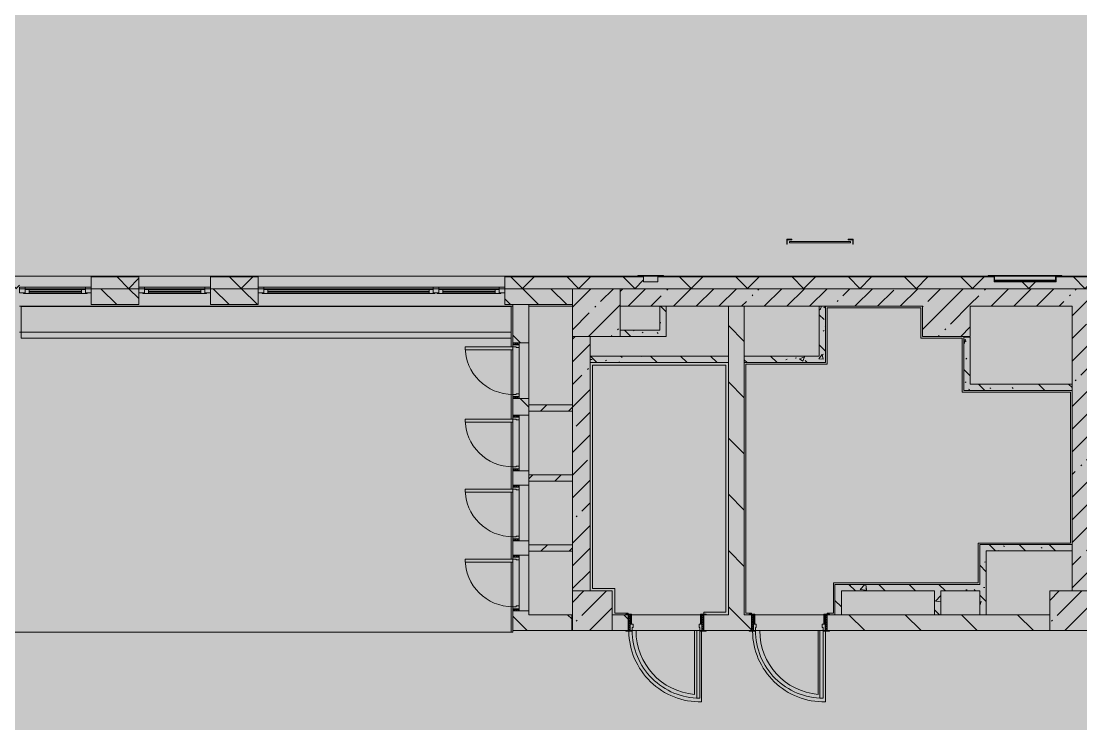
# Model space of a CAD drawing. Header units: millimetres. Extents: x -5368 to 196898, y -8553 to 29000.
# Drawn here: x 68806 to 82125, y 9728 to 18564 of the extents above; entities that cross this region are included whole.
import ezdxf

# ---------------------------------------------------------------- set-up
doc = ezdxf.new("R2010")
doc.units = ezdxf.units.MM
for name, color, linetype, lineweight in [('A-DETL-2', 7, 'Continuous', 5), ('A-WALL-2', 7, 'Continuous', 5), ('I-WALL-4', 7, 'Continuous', 5), ('S-COLS-3', 7, 'Continuous', 5)]:
    doc.layers.add(name, color=color, linetype=linetype, lineweight=lineweight)
doc.layers.add('A-DETL-GENF-5', color=7, linetype='Continuous', lineweight=9, true_color=0xc0c0c0, transparency=0.4)
for name, color, linetype, lineweight, true_color in [('A-DOOR-2', 7, 'Continuous', 5, 0xaaaaaa), ('A-DOOR-3', 7, 'Continuous', 5, 0xe2e2e2), ('A-DOOR-4', 7, 'Continuous', 5, 0xb7b7b7), ('A-DOOR-FRAM-2', 7, 'Continuous', 5, 0xe2e2e2), ('A-DOOR-FRAM-3', 7, 'Continuous', 5, 0xaaaaaa), ('A-DOOR-FRAM-4', 7, 'Continuous', 5, 0xb7b7b7), ('A-FLOR-2', 7, 'Continuous', 5, 0xb7b7b7), ('A-GENM-5', 7, 'Continuous', 5, 0x737373), ('A-GENM-6', 7, 'Continuous', 5, 0xa1a1a1), ('A-GLAZ-3', 7, 'Continuous', 5, 0x737373), ('A-WALL-3', 7, 'Continuous', 5, 0x737373), ('A-WALL-4', 7, 'Continuous', 9, 0x737373), ('A-WALL-5', 7, 'Continuous', 5, 0xa1a1a1), ('I-WALL-5', 7, 'Continuous', 5, 0x737373), ('I-WALL-6', 7, 'Continuous', 5, 0x787878), ('S-COLS-2', 7, 'Continuous', 5, 0x737373)]:
    doc.layers.add(name, color=color, linetype=linetype, lineweight=lineweight, true_color=true_color)
pattern_1 = [(135, (62025.03, 0), (-353.553, -353.553), [])]
pattern_2 = [(135, (1826.41, 164.685), (-14.14214, -14.14214), []), (225, (1826.41, 164.685), (14.14214, -14.14214), [])]
pattern_3 = [(45, (-296.384, 164.685), (-14.1421, 14.1421), []), (135, (-296.384, 164.685), (-14.1421, -14.1421), [])]
pattern_4 = [(45, (62025.03, 0), (-285.123, 285.123), []), (45, (62310.15, 0), (-285.123, 285.123), [504.031, -100.806, 16.764, -84.042])]
pattern_5 = [(135, (62025.03, 0), (-377.171, -377.171), [533.4, -88.9, 17.78, -88.9]), (135, (62025.03, 376.94), (-377.171, -377.171), []), (50, (62025.03, 0), (637.645, -55.787), [66.675, -733.425]), (355, (62025, 0), (-123.35, 668.7), [53.34, -586.74]), (100.451, (62078.17, -4.65), (514.299, 612.908), [56.665, -623.315]), (46.184, (62025, 177.8), (948.776, -147.15), [100.012, -1100.137]), (96.636, (62104.1, 165.5), (830.91, 865.997), [84.998, -934.973]), (351.184, (62025, 177.8), (830.918, 865.99), [80.01, -880.11]), (21, (62113.93, 133.35), (530.651, -357.928), [66.675, -733.425]), (326, (62113.9, 133.35), (216.308, 644.658), [53.34, -586.74]), (71.451, (62158.15, 103.5), (746.96, 286.724), [56.665, -623.315]), (37.5, (62025.03, 0), (10.8105, 295.9426), [16.764, -562.864, 16.764, -578.866, -588.962]), (37.5, (62025.03, 0), (10.8105, 295.9426), [-1175.258, 16.764, -572.198]), (7.5, (62025.03, 0), (233.869, 350.6318), [16.764, -322.834, 16.764, -549.529, -224.472]), (7.5, (62025.03, 0), (233.869, 350.6318), [-905.891, 16.764, -207.708]), (327.5, (61826.78, 0), (474.5678, -20.0513), [16.764, -205.486, 16.764, -676.656, -920.115]), (327.5, (61826.78, 0), (474.5678, -20.0513), [-915.67, 16.764, -903.351]), (317.5, (61737.9, 0), (518.452, 88.9934), [16.764, -272.161, 16.764, -443.738, -653.415]), (317.5, (61737.9, 0), (518.452, 88.9934), [-749.427, 16.764, -636.651])]
pattern_6 = [(45, (62025.03, 0), (-176.7767, 176.7767), [])]

# ---------------------------------------------------------------- blocks, each defined once
blk = doc.blocks.new('BSC_Колонна _Прямоугольная - 600х600-V84-3_3_1_птичка')
at = {"layer": 'S-COLS-3'}
h = blk.add_hatch(dxfattribs=at)
h.set_pattern_fill('FP_67', color=256, style=0, pattern_type=2)
h.set_pattern_definition([(45, (-14010, -14900), (-285.123, 285.123), []), (45, (-13724.88, -14900), (-285.123, 285.123), [504.031, -100.806, 16.764, -84.042])])
h.paths.add_polyline_path([(-300, -300), (300, -300), (300, 300), (-300, 300), (-300, 216)])
at = {"layer": 'S-COLS-2'}
for p, q in [((300, 300), (-300, 300)), ((-300, 300), (-300, -300)), ((300, -300), (300, 300)), ((-300, -300), (300, -300))]:
    blk.add_line(p, q, dxfattribs=at)
blk = doc.blocks.new('110_Дверь_СКБ_1Ст_Внутренняя1 - Д-7_п__950x2100h_Туалет EW30-32897972-3_3_1_птичка')
at = {"layer": 'A-DOOR-2'}
h = blk.add_hatch(dxfattribs=at)
h.set_pattern_fill('FP_17', color=256, style=0, pattern_type=2)
h.set_pattern_definition(pattern_2)
h.paths.add_polyline_path([(487, 100), (462, 100), (462, -100), (487, -100), (487, 26)])
at = {"layer": 'A-DOOR-3'}
h = blk.add_hatch(color=256, dxfattribs=at)
h.paths.add_polyline_path([(462, 100), (437, 100), (437, 60), (427, 60), (427, 20), (462, 20), (462, 26)])
h.paths.add_polyline_path([(-438, 100), (-438, 20), (-403, 20), (-403, 60), (-413, 60), (-413, 100)])
at = {"layer": 'A-DOOR-FRAM-2'}
for points in [[(-413, 950), (-413, 100), (-373, 100), (-373, 950)], [(-493, 108), (-493, 100), (-423, 100), (-423, 108)], [(-423, 20), (-438, 20), (-438, -100), (-423, -100)], [(517, 108), (447, 108), (447, 100), (517, 100)], [(462, 20), (447, 20), (447, -100), (462, -100)], [(-493, -100), (-493, -108), (-423, -108), (-423, -100)], [(447, -100), (447, -108), (517, -108), (517, -100)]]:
    blk.add_hatch(color=256, dxfattribs=at).paths.add_polyline_path(points)
at = {"layer": 'A-DOOR-FRAM-3'}
h = blk.add_hatch(dxfattribs=at)
h.set_pattern_fill('FP_18', color=256, style=0, pattern_type=2)
h.set_pattern_definition(pattern_3)
h.paths.add_polyline_path([(-438, 100), (-463, 100), (-463, -100), (-438, -100), (-438, 26)])
at = {"layer": 'A-DOOR-4'}
for p, q in [((-413, 950), (-413, 100)), ((-373, 950), (-413, 950)), ((-373, 100), (-373, 950)), ((-413, 100), (-373, 100))]:
    blk.add_line(p, q, dxfattribs=at)
blk.add_arc((-413, 100), 850, 360, 90, dxfattribs=at)
at = {"layer": 'A-DOOR-FRAM-4'}
for p, q in [((-423, 108), (-493, 108)), ((-493, 108), (-493, 100)), ((-493, 100), (-423, 100)), ((-438, 100), (-463, 100)), ((-463, 100), (-463, -100)), ((-413, 100), (-438, 100)), ((-438, 100), (-438, 20)), ((-438, -100), (-438, 100)), ((-423, 100), (-438, 100)), ((-438, 100), (-438, 99)), ((-438, 99), (-423, 99)), ((-438, 20), (-403, 20)), ((-423, 20), (-438, 20)), ((-438, 20), (-438, -100)), ((-423, 100), (-423, 108)), ((-423, 99), (-423, 100)), ((-423, -100), (-423, 20)), ((-413, 60), (-413, 100)), ((-403, 60), (-413, 60)), ((-403, 20), (-403, 60)), ((437, 60), (427, 60)), ((427, 60), (427, 20)), ((427, 20), (462, 20)), ((437, 100), (437, 60)), ((462, 100), (437, 100)), ((517, 108), (447, 108)), ((447, 108), (447, 100)), ((462, 100), (447, 100)), ((447, 100), (447, 99)), ((447, 100), (517, 100)), ((447, 99), (462, 99)), ((462, 20), (447, 20)), ((447, 20), (447, -100)), ((462, 20), (462, 100)), ((487, 100), (462, 100)), ((462, 100), (462, -100)), ((462, 99), (462, 100)), ((462, -100), (462, 20)), ((487, -100), (487, 100)), ((517, 100), (517, 108)), ((-423, -100), (-493, -100)), ((-493, -100), (-493, -108)), ((-493, -108), (-423, -108)), ((-463, -100), (-438, -100)), ((-438, -100), (-423, -100)), ((-423, -108), (-423, -100)), ((447, -100), (462, -100)), ((517, -100), (447, -100)), ((447, -100), (447, -108)), ((447, -108), (517, -108)), ((462, -100), (487, -100)), ((517, -108), (517, -100))]:
    blk.add_line(p, q, dxfattribs=at)
blk = doc.blocks.new('110_Дверь_СКБ_1Ст_Внутренняя1 - Д-7_п__950x2100h_Туалет-32491181-3_3_1_птичка')
at = {"layer": 'A-DOOR-2'}
h = blk.add_hatch(dxfattribs=at)
h.set_pattern_fill('FP_17', color=256, style=0, pattern_type=2)
h.set_pattern_definition(pattern_2)
h.paths.add_polyline_path([(487, 100), (462, 100), (462, -100), (487, -100), (487, 26)])
at = {"layer": 'A-DOOR-3'}
h = blk.add_hatch(color=256, dxfattribs=at)
h.paths.add_polyline_path([(437, 100), (437, 60), (427, 60), (427, 20), (462, 20), (462, 100)])
h.paths.add_polyline_path([(-413, 100), (-438, 100), (-438, 20), (-403, 20), (-403, 60), (-413, 60)])
at = {"layer": 'A-DOOR-FRAM-2'}
for points in [[(-413, 950), (-413, 100), (-373, 100), (-373, 950)], [(-493, 108), (-493, 100), (-423, 100), (-423, 108)], [(-423, 20), (-438, 20), (-438, -100), (-423, -100)], [(517, 108), (447, 108), (447, 100), (517, 100)], [(462, 20), (447, 20), (447, -100), (462, -100)], [(-493, -100), (-493, -108), (-423, -108), (-423, -100)], [(447, -100), (447, -108), (517, -108), (517, -100)]]:
    blk.add_hatch(color=256, dxfattribs=at).paths.add_polyline_path(points)
at = {"layer": 'A-DOOR-FRAM-3'}
h = blk.add_hatch(dxfattribs=at)
h.set_pattern_fill('FP_18', color=256, style=0, pattern_type=2)
h.set_pattern_definition(pattern_3)
h.paths.add_polyline_path([(-438, 100), (-463, 100), (-463, -100), (-438, -100)])
at = {"layer": 'A-DOOR-4'}
for p, q in [((-413, 950), (-413, 100)), ((-373, 950), (-413, 950)), ((-373, 100), (-373, 950)), ((-413, 100), (-373, 100))]:
    blk.add_line(p, q, dxfattribs=at)
blk.add_arc((-413, 100), 850, 360, 90, dxfattribs=at)
at = {"layer": 'A-DOOR-FRAM-4'}
for p, q in [((-423, 108), (-493, 108)), ((-493, 108), (-493, 100)), ((-493, 100), (-423, 100)), ((-438, 100), (-463, 100)), ((-463, 100), (-463, -100)), ((-413, 100), (-438, 100)), ((-438, 100), (-438, 20)), ((-438, -100), (-438, 100)), ((-423, 100), (-438, 100)), ((-438, 100), (-438, 99)), ((-438, 99), (-423, 99)), ((-438, 20), (-403, 20)), ((-423, 20), (-438, 20)), ((-438, 20), (-438, -100)), ((-423, 100), (-423, 108)), ((-423, 99), (-423, 100)), ((-423, -100), (-423, 20)), ((-413, 60), (-413, 100)), ((-403, 60), (-413, 60)), ((-403, 20), (-403, 60)), ((437, 60), (427, 60)), ((427, 60), (427, 20)), ((427, 20), (462, 20)), ((437, 100), (437, 60)), ((462, 100), (437, 100)), ((517, 108), (447, 108)), ((447, 108), (447, 100)), ((462, 100), (447, 100)), ((447, 100), (447, 99)), ((447, 100), (517, 100)), ((447, 99), (462, 99)), ((462, 20), (447, 20)), ((447, 20), (447, -100)), ((462, 20), (462, 100)), ((487, 100), (462, 100)), ((462, 100), (462, -100)), ((462, 99), (462, 100)), ((462, -100), (462, 20)), ((487, -100), (487, 100)), ((517, 100), (517, 108)), ((-423, -100), (-493, -100)), ((-493, -100), (-493, -108)), ((-493, -108), (-423, -108)), ((-463, -100), (-438, -100)), ((-438, -100), (-423, -100)), ((-423, -108), (-423, -100)), ((447, -100), (462, -100)), ((517, -100), (447, -100)), ((447, -100), (447, -108)), ((447, -108), (517, -108)), ((462, -100), (487, -100)), ((517, -108), (517, -100))]:
    blk.add_line(p, q, dxfattribs=at)
blk = doc.blocks.new('BSC_Колонна _Прямоугольная - 500х500-V121-3_3_1_птичка')
at = {"layer": 'S-COLS-3'}
h = blk.add_hatch(dxfattribs=at)
h.set_pattern_fill('FP_106', color=256, style=0, pattern_type=2)
h.set_pattern_definition([(45, (-19960, -11150), (-285.123, 285.123), []), (45, (-19674.88, -11150), (-285.123, 285.123), [504.031, -100.806, 16.764, -84.042])])
h.paths.add_polyline_path([(-250, -250), (250, -250), (250, 250), (-250, 250)])
at = {"layer": 'S-COLS-2'}
for p, q in [((250, 250), (-250, 250)), ((-250, 250), (-250, -250)), ((250, -250), (250, 250)), ((-250, -250), (250, -250))]:
    blk.add_line(p, q, dxfattribs=at)
blk = doc.blocks.new('120_Окно_СКБ_2Ст - 120_Окно_СКБ_2Ст 3100х2500 _мал_створка слева_ 2-V132-3_3_1_птичка')
at = {"layer": 'A-GLAZ-3'}
for p, q in [((-1550, -127), (-1550, -57)), ((-1550, -57), (-1480, -57)), ((1550, -57), (-1550, -57)), ((-1480, -127), (-1550, -127)), ((-1550, -127), (-1500, -127)), ((-1480, -127), (-1500, -127)), ((-1500, -127), (-1500, -137)), ((-1480, -57), (-1480, -127)), ((650, -87), (-1480, -87)), ((-1480, -87), (-1480, -127)), ((-1430, -137), (-1430, -87)), ((-1430, -107), (600, -107)), ((600, -117), (-1430, -117)), ((600, -137), (600, -87)), ((650, -127), (650, -57)), ((650, -57), (720, -57)), ((650, -127), (650, -87)), ((720, -127), (650, -127)), ((670, -127), (650, -127)), ((670, -127), (700, -127)), ((670, -137), (670, -127)), ((720, -127), (700, -127)), ((700, -127), (700, -137)), ((720, -57), (720, -127)), ((1480, -87), (720, -87)), ((720, -87), (720, -127)), ((770, -137), (770, -87)), ((770, -107), (1430, -107)), ((1430, -117), (770, -117)), ((1430, -137), (1430, -87)), ((1480, -127), (1480, -57)), ((1480, -57), (1550, -57)), ((1480, -127), (1480, -87)), ((1550, -127), (1480, -127)), ((1500, -127), (1480, -127)), ((1500, -127), (1550, -127)), ((1500, -137), (1500, -127)), ((1550, -57), (1550, -127)), ((-1500, -137), (670, -137)), ((670, -137), (-1500, -137)), ((700, -137), (1500, -137)), ((1500, -137), (700, -137))]:
    blk.add_line(p, q, dxfattribs=at)
blk = doc.blocks.new('BSC_Колонна _Прямоугольная - 500х500-V163-3_3_1_птичка')
at = {"layer": 'S-COLS-3'}
h = blk.add_hatch(dxfattribs=at)
h.set_pattern_fill('FP_127', color=256, style=0, pattern_type=2)
h.set_pattern_definition([(45, (-13960, -11150), (-285.123, 285.123), []), (45, (-13674.88, -11150), (-285.123, 285.123), [504.031, -100.806, 16.764, -84.042])])
h.paths.add_polyline_path([(-250, -250), (250, -250), (250, 250), (-250, 250), (-250, -176)])
at = {"layer": 'S-COLS-2'}
for p, q in [((250, 250), (-250, 250)), ((-250, 250), (-250, -250)), ((250, -250), (250, 250)), ((-250, -250), (250, -250))]:
    blk.add_line(p, q, dxfattribs=at)
blk = doc.blocks.new('ОМ_Арматурный стержень_Форма 1 - ОМ_Арматурный стержень_Форма 1-22194821-3_3_1_птичка')
at = {"layer": 'A-GENM-5'}
for p, q in [((17206, 15793), (16438, 15793)), ((16438, 15784), (16438, 15793)), ((16438, 15775), (16438, 15784)), ((16438, 15775), (17206, 15775)), ((17206, 15793), (17206, 15784)), ((17206, 15784), (17206, 15775))]:
    blk.add_line(p, q, dxfattribs=at)
blk = doc.blocks.new('ОМ_Уголок_ГОСТ 8509-93 - ОМ_Уголок_ГОСТ 8509-93-22194824-3_3_1_птичка')
at = {"layer": 'A-GENM-5'}
for p, q in [((16404, 15821), (16404, 15758)), ((16467, 15821), (16404, 15821)), ((16404, 15758), (16410, 15758)), ((16410, 15758), (16410, 15815)), ((16410, 15815), (16467, 15815)), ((16467, 15815), (16467, 15821))]:
    blk.add_line(p, q, dxfattribs=at)
blk = doc.blocks.new('ОМ_Уголок_ГОСТ 8509-93 - ОМ_Уголок_ГОСТ 8509-93-V167-3_3_1_птичка')
at = {"layer": 'A-GENM-5'}
for p, q in [((17240, 15821), (17177, 15821)), ((17177, 15821), (17177, 15815)), ((17177, 15815), (17234, 15815)), ((17234, 15815), (17234, 15758)), ((17234, 15758), (17240, 15758)), ((17240, 15758), (17240, 15821))]:
    blk.add_line(p, q, dxfattribs=at)
blk = doc.blocks.new('110_Дверь_СКБ_1Ст - д-18 700x2100h_Технический шкаф ЭОМ и СС-V169-3_3_1_птичка')
at = {"layer": 'A-DOOR-2'}
h = blk.add_hatch(dxfattribs=at)
h.set_pattern_fill('FP_30', color=256, style=0, pattern_type=2)
h.set_pattern_definition([(135, (1951.41, 164.685), (-14.14214, -14.14214), []), (225, (1951.41, 164.685), (14.14214, -14.14214), [])])
h.paths.add_polyline_path([(337.5, 20), (362.5, 20), (362.5, 100), (337.5, 100)])
at = {"layer": 'A-DOOR-3'}
h = blk.add_hatch(color=256, dxfattribs=at)
h.paths.add_polyline_path([(-312.5, 100), (-312.5, 20), (-277.5, 20), (-277.5, 60), (-287.5, 60), (-287.5, 100)])
h.paths.add_polyline_path([(302.5, 60), (302.5, 20), (337.5, 20), (337.5, 100), (312.5, 100), (312.5, 60)])
at = {"layer": 'A-DOOR-FRAM-2'}
blk.add_hatch(color=256, dxfattribs=at).paths.add_polyline_path([(272.5, 497.7), (272.5, 100), (312.5, 100), (312.5, 700), (272.5, 700)])
at = {"layer": 'A-DOOR-FRAM-3'}
h = blk.add_hatch(dxfattribs=at)
h.set_pattern_fill('FP_31', color=256, style=0, pattern_type=2)
h.set_pattern_definition([(45, (-171.384, 164.685), (-14.1421, 14.1421), []), (135, (-171.384, 164.685), (-14.1421, -14.1421), [])])
h.paths.add_polyline_path([(-337.5, 20), (-312.5, 20), (-312.5, 100), (-337.5, 100)])
at = {"layer": 'A-DOOR-4'}
for p, q in [((312.5, 700), (272.5, 700)), ((272.5, 700), (272.5, 100)), ((312.5, 100), (312.5, 700)), ((272.5, 100), (312.5, 100))]:
    blk.add_line(p, q, dxfattribs=at)
blk.add_arc((312.5, 100), 600, 90, 180, dxfattribs=at)
at = {"layer": 'A-DOOR-FRAM-4'}
for p, q in [((-312.5, 100), (-337.5, 100)), ((-337.5, 100), (-337.5, 20)), ((-337.5, 20), (-312.5, 20)), ((-287.5, 100), (-312.5, 100)), ((-312.5, 100), (-312.5, 20)), ((-312.5, 20), (-312.5, 100)), ((-312.5, 20), (-277.5, 20)), ((-287.5, 60), (-287.5, 100)), ((-287.5, 100), (272.5, 100)), ((-277.5, 60), (-287.5, 60)), ((-277.5, 20), (-277.5, 60)), ((302.5, 20), (-277.5, 20)), ((312.5, 60), (302.5, 60)), ((302.5, 60), (302.5, 20)), ((302.5, 20), (337.5, 20)), ((312.5, 100), (312.5, 60)), ((337.5, 100), (312.5, 100)), ((337.5, 20), (337.5, 100)), ((362.5, 100), (337.5, 100)), ((337.5, 100), (337.5, 20)), ((337.5, 20), (362.5, 20)), ((362.5, 20), (362.5, 100))]:
    blk.add_line(p, q, dxfattribs=at)
blk = doc.blocks.new('120_Окно_СКБ_1Ст - 120_Окно_СКБ_1Ст 900х2500_h_-20664874-3_3_1_птичка')
at = {"layer": 'A-GLAZ-3'}
for p, q in [((-450, -127), (-450, -57)), ((-450, -57), (-380, -57)), ((450, -57), (-450, -57)), ((-380, -127), (-450, -127)), ((-450, -127), (-400, -127)), ((-380, -127), (-400, -127)), ((-400, -127), (-400, -137)), ((-380, -57), (-380, -127)), ((380, -87), (-380, -87)), ((-380, -87), (-380, -127)), ((-330, -137), (-330, -87)), ((-330, -107), (330, -107)), ((330, -117), (-330, -117)), ((330, -137), (330, -87)), ((380, -127), (380, -57)), ((380, -57), (450, -57)), ((380, -127), (380, -87)), ((450, -127), (380, -127)), ((400, -127), (380, -127)), ((400, -127), (450, -127)), ((400, -137), (400, -127)), ((450, -57), (450, -127)), ((-400, -137), (400, -137)), ((400, -137), (-400, -137))]:
    blk.add_line(p, q, dxfattribs=at)
blk = doc.blocks.new('120_Окно_СКБ_1Ст - 120_Окно_СКБ_1Ст_900х2500_h_-20705657-3_3_1_птичка')
at = {"layer": 'A-GLAZ-3'}
for p, q in [((-450, -127), (-450, -57)), ((-450, -57), (-380, -57)), ((450, -57), (-450, -57)), ((-380, -127), (-450, -127)), ((-450, -127), (-400, -127)), ((-380, -127), (-400, -127)), ((-400, -127), (-400, -137)), ((-380, -57), (-380, -127)), ((380, -87), (-380, -87)), ((-380, -87), (-380, -127)), ((-330, -137), (-330, -87)), ((-330, -107), (330, -107)), ((330, -117), (-330, -117)), ((330, -137), (330, -87)), ((380, -127), (380, -57)), ((380, -57), (450, -57)), ((380, -127), (380, -87)), ((450, -127), (380, -127)), ((400, -127), (380, -127)), ((400, -127), (450, -127)), ((400, -137), (400, -127)), ((450, -57), (450, -127)), ((-400, -137), (400, -137)), ((400, -137), (-400, -137))]:
    blk.add_line(p, q, dxfattribs=at)
blk = doc.blocks.new('Полоса с поворотом - Полоса с поворотом-23831104-3_3_1_птичка')
at = {"layer": 'A-GENM-5'}
for p, q in [((19017, 15363), (19783, 15363)), ((19783, 15306), (19017, 15306)), ((19017, 15298), (19783, 15298))]:
    blk.add_line(p, q, dxfattribs=at)
blk = doc.blocks.new('Уголок вложенный - Уголок вложенный-23831105-3_3_1_птичка')
at = {"layer": 'A-GENM-5'}
for p, q in [((29164, 15365), (29244, 15365)), ((29164, 15361), (29164, 15365)), ((29237, 15288), (29237, 15349)), ((29244, 15365), (29244, 15285)), ((29244, 15285), (29240, 15285))]:
    blk.add_line(p, q, dxfattribs=at)
at = {"layer": 'A-GENM-5', "flags": 128}
for points in [[(29167, 15358), (29166, 15358), (29166, 15358), (29165, 15359), (29165, 15359), (29164, 15360), (29164, 15360), (29164, 15361)], [(29237, 15349), (29237, 15351), (29236, 15353), (29235, 15355), (29234, 15356), (29232, 15357), (29230, 15358), (29228, 15358)], [(29240, 15285), (29239, 15285), (29239, 15285), (29238, 15286), (29238, 15286), (29237, 15287), (29237, 15287), (29237, 15288)]]:
    blk.add_lwpolyline(points, dxfattribs=at)
at = {"layer": 'A-GENM-6'}
blk.add_line((29228, 15358), (29167, 15358), dxfattribs=at)
blk = doc.blocks.new('Уголок вложенный - Уголок вложенный-V177-3_3_1_птичка')
at = {"layer": 'A-GENM-5'}
for p, q in [((30010, 15365), (30090, 15365)), ((30010, 15285), (30010, 15365)), ((30017, 15349), (30017, 15288)), ((30090, 15365), (30090, 15361)), ((30014, 15285), (30010, 15285))]:
    blk.add_line(p, q, dxfattribs=at)
at = {"layer": 'A-GENM-5', "flags": 128}
for points in [[(30026, 15358), (30024, 15358), (30022, 15357), (30020, 15356), (30019, 15355), (30018, 15353), (30017, 15351), (30017, 15349)], [(30090, 15361), (30090, 15360), (30090, 15360), (30089, 15359), (30089, 15359), (30088, 15358), (30088, 15358), (30087, 15358)], [(30017, 15288), (30017, 15287), (30017, 15287), (30016, 15286), (30016, 15286), (30015, 15285), (30015, 15285), (30014, 15285)]]:
    blk.add_lwpolyline(points, dxfattribs=at)
at = {"layer": 'A-GENM-6'}
blk.add_line((30087, 15358), (30026, 15358), dxfattribs=at)
blk = doc.blocks.new('Уголок вложенный - Уголок вложенный-V178-3_3_1_птичка')
at = {"layer": 'A-GENM-5'}
for p, q in [((29244, 15365), (30010, 15365)), ((30010, 15285), (29244, 15285))]:
    blk.add_line(p, q, dxfattribs=at)
at = {"layer": 'A-GENM-5', "flags": 128}
for points in [[(29237, 15349), (29237, 15351), (29236, 15353), (29235, 15355), (29234, 15356), (29232, 15357), (29230, 15358), (29228, 15358)], [(30026, 15358), (30024, 15358), (30022, 15357), (30020, 15356), (30019, 15355), (30018, 15353), (30017, 15351), (30017, 15349)]]:
    blk.add_lwpolyline(points, dxfattribs=at)
blk = doc.blocks.new('Уголок вложенный - Уголок вложенный-23964580-3_3_1_птичка')
at = {"layer": 'A-GENM-5'}
for p, q in [((14530, 15361), (14530, 15365)), ((14603, 15288), (14603, 15349)), ((14610, 15285), (14606, 15285))]:
    blk.add_line(p, q, dxfattribs=at)
at = {"layer": 'A-GENM-5', "flags": 128}
for points in [[(14533, 15358), (14532, 15358), (14532, 15358), (14531, 15359), (14531, 15359), (14530, 15360), (14530, 15360), (14530, 15361)], [(14603, 15349), (14603, 15351), (14602, 15353), (14601, 15355), (14600, 15356), (14598, 15357), (14596, 15358), (14594, 15358)], [(14606, 15285), (14605, 15285), (14605, 15285), (14604, 15286), (14604, 15286), (14603, 15287), (14603, 15287), (14603, 15288)]]:
    blk.add_lwpolyline(points, dxfattribs=at)
at = {"layer": 'A-GENM-6'}
blk.add_line((14594, 15358), (14533, 15358), dxfattribs=at)
blk = doc.blocks.new('Уголок вложенный - Уголок вложенный-V186-3_3_1_птичка')
at = {"layer": 'A-GENM-5'}
for p, q in [((14783, 15349), (14783, 15288)), ((14856, 15365), (14856, 15361)), ((14780, 15285), (14776, 15285))]:
    blk.add_line(p, q, dxfattribs=at)
at = {"layer": 'A-GENM-5', "flags": 128}
for points in [[(14792, 15358), (14790, 15358), (14788, 15357), (14786, 15356), (14785, 15355), (14784, 15353), (14783, 15351), (14783, 15349)], [(14856, 15361), (14856, 15360), (14856, 15360), (14855, 15359), (14855, 15359), (14854, 15358), (14854, 15358), (14853, 15358)], [(14783, 15288), (14783, 15287), (14783, 15287), (14782, 15286), (14782, 15286), (14781, 15285), (14781, 15285), (14780, 15285)]]:
    blk.add_lwpolyline(points, dxfattribs=at)
at = {"layer": 'A-GENM-6'}
blk.add_line((14853, 15358), (14792, 15358), dxfattribs=at)
blk = doc.blocks.new('Уголок вложенный - Уголок вложенный-V187-3_3_1_птичка')
at = {"layer": 'A-GENM-5'}
blk.add_line((14776, 15285), (14610, 15285), dxfattribs=at)
at = {"layer": 'A-GENM-5', "flags": 128}
for points in [[(14598, 15357), (14596, 15358), (14594, 15358)], [(14792, 15358), (14790, 15358), (14788, 15357)]]:
    blk.add_lwpolyline(points, dxfattribs=at)
blk = doc.blocks.new('Уголок вложенный - Уголок вложенный-V188-3_3_1_птичка')
at = {"layer": 'A-GENM-5'}
for p, q in [((14530, 15365), (14856, 15365)), ((14530, 15365), (14530, 15361)), ((14603, 15349), (14603, 15288)), ((14783, 15288), (14783, 15349)), ((14856, 15361), (14856, 15365)), ((14606, 15285), (14780, 15285))]:
    blk.add_line(p, q, dxfattribs=at)
at = {"layer": 'A-GENM-5', "flags": 128}
for points in [[(14530, 15361), (14530, 15360), (14530, 15360), (14531, 15359), (14531, 15359), (14532, 15358), (14532, 15358), (14533, 15358)], [(14594, 15358), (14596, 15358), (14598, 15357), (14600, 15356), (14601, 15355), (14602, 15353), (14603, 15351), (14603, 15349)], [(14783, 15349), (14783, 15351), (14784, 15353), (14785, 15355), (14786, 15356), (14788, 15357), (14790, 15358), (14792, 15358)], [(14853, 15358), (14854, 15358), (14854, 15358), (14855, 15359), (14855, 15359), (14856, 15360), (14856, 15360), (14856, 15361)], [(14603, 15288), (14603, 15287), (14603, 15287), (14604, 15286), (14604, 15286), (14605, 15285), (14605, 15285), (14606, 15285)], [(14780, 15285), (14781, 15285), (14781, 15285), (14782, 15286), (14782, 15286), (14783, 15287), (14783, 15287), (14783, 15288)]]:
    blk.add_lwpolyline(points, dxfattribs=at)
at = {"layer": 'A-GENM-6'}
blk.add_line((14533, 15358), (14853, 15358), dxfattribs=at)
blk = doc.blocks.new('Зашивка приборов отопления34 - Зашивка приборов отопления-33324488-3_3_1_птичка')
at = {"layer": 'A-WALL-3'}
for p, q in [((34188, 26888), (34188, 26567)), ((40348, 26888), (34188, 26888)), ((40348, 26567), (40348, 26888)), ((34188, 26567), (40348, 26567)), ((40348, 26567), (34188, 26567)), ((34188, 26567), (34188, 26492)), ((40348, 26492), (40348, 26567)), ((34188, 26492), (40348, 26492))]:
    blk.add_line(p, q, dxfattribs=at)

msp = doc.modelspace()

# ---------------------------------------------------------------- hatches: boundary and pattern name
at = {"layer": 'A-DETL-GENF-5'}
for points in [[(61342.1, 14774.9), (61757, 14774.9), (61757, 15358), (100785, 15358), (100785, 23888.3), (95953.1, 23888.3), (95953.1, 27398.1), (59616, 27398.1), (59616, 14774.9), (60812.2, 14774.9)], [(100021.8, -258), (100335, -258), (100335, 15358), (61757, 15358), (61757, -258), (98962.1, -258)]]:
    msp.add_hatch(color=256, dxfattribs=at).paths.add_polyline_path(points)
at = {"layer": 'A-WALL-2'}
h = msp.add_hatch(dxfattribs=at)
h.set_pattern_fill('FP_75', color=256, style=0, pattern_type=2)
h.set_pattern_definition([(45, (62025.03, 0), (-353.5534, 353.5534), []), (135, (62025.03, 0), (-353.5534, -353.5534), [])])
h.paths.add_polyline_path([(95253, 15200), (95265, 15200), (95260, 15350), (95035, 15350), (95035, 15200)])
h.paths.add_polyline_path([(93663.5, 15200), (94135, 15200), (94135, 15350), (92042, 15349), (92042, 15288), (92035, 15285), (91262, 15288), (91262, 15350), (87635.3, 15349), (87635.3, 15288), (87628.3, 15285), (86455.3, 15288), (86455.3, 15350), (81815, 15349), (81815, 15288), (81808, 15285), (81035, 15288), (81035, 15350), (76808, 15349), (76808, 15288), (76801, 15285), (76628, 15288), (76627.8, 15350), (74885, 15350), (74885, 15200), (92635, 15200)])
h.paths.add_polyline_path([(100335, 15200), (100335, 15350), (99835, 15350), (99835, 15200), (100021.8, 15200)])
h.paths.add_polyline_path([(95635, 15200), (95785, 15200), (95782.9, 15350), (95635, 15350)])
h.paths.add_polyline_path([(97435, 15200), (97435, 15350), (96685, 15350), (96685, 15200), (96842.6, 15200)])
h.paths.add_polyline_path([(69685, 15200), (70285, 15200), (70285, 15350), (69685, 15350)])
h.paths.add_polyline_path([(68785, 15200), (68785, 15350), (62065, 15350), (62065, 15293), (61915, 15293), (61915, 15200), (68230.2, 15200)])
h.paths.add_polyline_path([(71185, 15200), (71785, 15200), (71785, 15350), (71185, 15350)])
h = msp.add_hatch(dxfattribs=at)
h.set_pattern_fill('FP_73', color=256, style=0, pattern_type=2)
h.set_pattern_definition([(135, (62025.03, 0), (-176.7767, -176.7767), [])])
h.paths.add_polyline_path([(71785, 15000), (71785, 15200), (71185, 15200), (71185, 15000)])
h.paths.add_polyline_path([(67585, 15000), (68185, 15000), (68185, 15200), (66685, 15200), (66685, 15000)])
h.paths.add_polyline_path([(69685, 15000), (70285, 15000), (70285, 15200), (69685, 15200), (69685, 15115.9)])
h.paths.add_polyline_path([(75186.3, 15000), (75735, 15000), (75735, 15200), (74885, 15200), (74885, 15000), (74986.3, 15000)])
at = {"layer": 'I-WALL-4'}
h = msp.add_hatch(dxfattribs=at)
h.set_pattern_fill('FP_71', color=256, style=0, pattern_type=2)
h.set_pattern_definition(pattern_4)
h.paths.add_polyline_path([(76335, 14980), (80135.3, 14980), (80135.3, 15200), (76335, 15200), (76335, 15115.9)])
h.paths.add_polyline_path([(83935, 14980), (83935, 15200), (80735.3, 15200), (80735.3, 14980), (83066.3, 14980)])
h.paths.add_polyline_path([(94135, 14980), (94135, 15200), (92635, 15200), (92635, 14980), (93786.2, 14980)])
h.paths.add_polyline_path([(92035, 14980), (92035, 15200), (88435, 15200), (88435, 14980), (91544, 14980)])
h.paths.add_polyline_path([(87305.2, 14980), (87835, 14980), (87835, 15200), (84535, 15200), (84535, 14980)])
h = msp.add_hatch(dxfattribs=at)
h.set_pattern_fill('FP_74', color=256, style=0, pattern_type=2)
h.set_pattern_definition(pattern_1)
h.paths.add_polyline_path([(75066.3, 11100), (75186.3, 11100), (75186.3, 11150), (74986.3, 11150), (74986.3, 11100)])
h.paths.add_polyline_path([(74986.3, 11850), (75186.3, 11850), (75186.3, 12030), (74986.3, 12030)])
h.paths.add_polyline_path([(74986.3, 12730), (75186.3, 12730), (75186.3, 12910), (74986.3, 12910), (74986.3, 12749)])
h.paths.add_polyline_path([(75186.3, 13610), (75186.3, 13819.9), (74986.3, 13819.9), (74986.3, 13610), (75066.3, 13610)])
h.paths.add_polyline_path([(75066.3, 14519.9), (75186.3, 14519.9), (75186.3, 15000), (74986.3, 15000), (74986.3, 14519.9)])
h = msp.add_hatch(dxfattribs=at)
h.set_pattern_fill('FP_74', color=256, style=0, pattern_type=2)
h.set_pattern_definition(pattern_1)
h.paths.add_polyline_path([(77767.7, 11100), (77895, 11100), (77895, 14980), (77695, 14980), (77695, 11100)])
h = msp.add_hatch(dxfattribs=at)
h.set_pattern_fill('FP_71', color=256, style=0, pattern_type=2)
h.set_pattern_definition(pattern_4)
h.paths.add_polyline_path([(82235, 11400), (82235, 14980), (82015, 14980), (82015, 11400)])
h = msp.add_hatch(dxfattribs=at)
h.set_pattern_fill('FP_71', color=256, style=0, pattern_type=2)
h.set_pattern_definition(pattern_4)
h.paths.add_polyline_path([(75736, 11400), (75956, 11400), (75956, 14600), (75736, 14600), (75736, 11565.5)])
h = msp.add_hatch(dxfattribs=at)
h.set_pattern_fill('FP_76', color=256, style=0, pattern_type=2)
h.set_pattern_definition(pattern_6)
h.paths.add_polyline_path([(75736, 13660), (75736, 13740), (75186.3, 13740), (75186.3, 13660)])
h = msp.add_hatch(dxfattribs=at)
h.set_pattern_fill('FP_76', color=256, style=0, pattern_type=2)
h.set_pattern_definition(pattern_6)
h.paths.add_polyline_path([(75736, 12780), (75736, 12860), (75186.3, 12860), (75186.3, 12780)])
h = msp.add_hatch(dxfattribs=at)
h.set_pattern_fill('FP_76', color=256, style=0, pattern_type=2)
h.set_pattern_definition(pattern_6)
h.paths.add_polyline_path([(75736, 11900), (75736, 11980), (75186.3, 11980), (75186.3, 11900)])
h = msp.add_hatch(dxfattribs=at)
h.set_pattern_fill('FP_74', color=256, style=0, pattern_type=2)
h.set_pattern_definition(pattern_1)
h.paths.add_polyline_path([(75726, 10900), (75726, 11100), (74986.3, 11100), (74986.3, 10900), (75648.3, 10900)])
h = msp.add_hatch(dxfattribs=at)
h.set_pattern_fill('FP_74', color=256, style=0, pattern_type=2)
h.set_pattern_definition(pattern_1)
h.paths.add_polyline_path([(81735, 10900), (81735, 11100), (78935, 11100), (78935, 10900), (80946.9, 10900)])
h.paths.add_polyline_path([(77985, 10900), (77985, 11100), (77386, 11100), (77386, 10900), (77955, 10900)])
h.paths.add_polyline_path([(76436, 10900), (76436, 11100), (76235, 11100), (76235, 10900), (76406, 10900)])
at = {"layer": 'I-WALL-6'}
h = msp.add_hatch(dxfattribs=at)
h.set_pattern_fill('FP_79', color=256, style=0, pattern_type=2)
h.set_pattern_definition(pattern_5)
h.paths.add_polyline_path([(76915, 14680), (76915, 14980), (76835, 14980), (76835, 14680)])
h = msp.add_hatch(dxfattribs=at)
h.set_pattern_fill('FP_79', color=256, style=0, pattern_type=2)
h.set_pattern_definition(pattern_5)
h.paths.add_polyline_path([(78915, 14350), (78915, 14980), (78835, 14980), (78835, 14350)])
h = msp.add_hatch(dxfattribs=at)
h.set_pattern_fill('FP_79', color=256, style=0, pattern_type=2)
h.set_pattern_definition(pattern_5)
h.paths.add_polyline_path([(76335, 14600), (76915, 14600), (76915, 14680), (76335, 14680)])
h = msp.add_hatch(dxfattribs=at)
h.set_pattern_fill('FP_79', color=256, style=0, pattern_type=2)
h.set_pattern_definition(pattern_5)
h.paths.add_polyline_path([(80735.3, 13920), (80735.3, 14590), (80655.3, 14590), (80655.3, 13920)])
h = msp.add_hatch(dxfattribs=at)
h.set_pattern_fill('FP_79', color=256, style=0, pattern_type=2)
h.set_pattern_definition(pattern_5)
h.paths.add_polyline_path([(77695, 14270), (77695, 14350), (75956, 14350), (75956, 14270), (76708, 14270)])
h = msp.add_hatch(dxfattribs=at)
h.set_pattern_fill('FP_79', color=256, style=0, pattern_type=2)
h.set_pattern_definition(pattern_5)
h.paths.add_polyline_path([(77895, 14270), (78915, 14270), (78915, 14350), (77895, 14350)])
h = msp.add_hatch(dxfattribs=at)
h.set_pattern_fill('FP_79', color=256, style=0, pattern_type=2)
h.set_pattern_definition(pattern_5)
h.paths.add_polyline_path([(82015, 13920), (82015, 14000), (80735.3, 14000), (80735.3, 13920), (80946.9, 13920)])
h = msp.add_hatch(dxfattribs=at)
h.set_pattern_fill('FP_79', color=256, style=0, pattern_type=2)
h.set_pattern_definition(pattern_5)
h.paths.add_polyline_path([(80935, 11100), (80935, 11981.9), (80855, 11981.9), (80855, 11100)])
h = msp.add_hatch(dxfattribs=at)
h.set_pattern_fill('FP_79', color=256, style=0, pattern_type=2)
h.set_pattern_definition(pattern_5)
h.paths.add_polyline_path([(82015, 11901.9), (82015, 11981.9), (80935, 11981.9), (80935, 11901.9), (80946.9, 11901.9)])
h = msp.add_hatch(dxfattribs=at)
h.set_pattern_fill('FP_79', color=256, style=0, pattern_type=2)
h.set_pattern_definition(pattern_5)
h.paths.add_polyline_path([(79115, 11100), (79115, 11480), (79035, 11480), (79035, 11100)])
h = msp.add_hatch(dxfattribs=at)
h.set_pattern_fill('FP_79', color=256, style=0, pattern_type=2)
h.set_pattern_definition(pattern_5)
h.paths.add_polyline_path([(80365, 11400), (80855, 11400), (80855, 11480), (79115, 11480), (79115, 11400), (80285, 11400)])
h = msp.add_hatch(dxfattribs=at)
h.set_pattern_fill('FP_79', color=256, style=0, pattern_type=2)
h.set_pattern_definition(pattern_5)
h.paths.add_polyline_path([(80365, 11100), (80365, 11400), (80285, 11400), (80285, 11100)])
at = {"layer": 'S-COLS-3'}
h = msp.add_hatch(dxfattribs=at)
h.set_pattern_fill('FP_71', color=256, style=0, pattern_type=2)
h.set_pattern_definition(pattern_4)
h.paths.add_polyline_path([(80135.3, 14600), (80735.3, 14600), (80735.3, 15200), (80135.3, 15200), (80135.3, 14980)])

# ---------------------------------------------------------------- linework, layer by layer
at = {"layer": 'A-DETL-2'}
msp.add_line((61757, 15358), (100335, 15358), dxfattribs=at)
at = {"layer": 'A-FLOR-2'}
for p, q in [((74966.3, 14980), (68785, 14980)), ((74966.3, 14655), (74966.3, 14980)), ((80115.3, 14960), (78935, 14960)), ((78935, 14960), (78935, 14250)), ((80115.3, 14580), (80115.3, 14960)), ((68785, 14655), (74966.3, 14655)), ((74966.3, 14469.9), (74966.3, 14580)), ((80635.3, 14580), (80115.3, 14580)), ((80635.3, 13900), (80635.3, 14580)), ((74966.3, 13560), (74966.3, 14429.9)), ((77664, 14239), (75987, 14239)), ((75987, 14239), (75987, 11431)), ((77664, 11131), (77664, 14239)), ((78935, 14250), (77915, 14250)), ((77915, 14250), (77915, 11120)), ((81995, 13900), (80635.3, 13900)), ((81995, 12000), (81995, 13900)), ((74966.3, 12680), (74966.3, 13520)), ((74966.3, 11800), (74966.3, 12640)), ((80835, 11500), (80835, 12000)), ((80835, 12000), (81995, 12000)), ((74966.3, 10880), (74966.3, 11760)), ((79015, 11120), (79015, 11500)), ((79015, 11500), (80835, 11500)), ((75987, 11431), (76266, 11431)), ((76266, 11431), (76266, 11120)), ((76266, 11120), (76436, 11120)), ((76436, 11120), (76436, 11108)), ((77386, 11108), (77386, 11131)), ((77386, 11131), (77664, 11131)), ((77915, 11120), (77985, 11120)), ((77985, 11120), (77985, 11108)), ((78935, 11108), (78935, 11120)), ((78935, 11120), (79015, 11120)), ((74986.3, 10880), (62361, 10880)), ((74986.3, 10900), (74986.3, 10880)), ((75735, 10900), (75726, 10900)), ((76534, 10899.9), (76476, 10899.9)), ((76486, 10901.4), (77336, 10901.4)), ((77296, 10899.9), (77269, 10899.9)), ((77269, 10899.9), (77269, 10097.9)), ((77346, 10899.9), (77336, 10899.9)), ((77359, 10005.1), (77359, 10892)), ((78089, 10899.9), (78025, 10899.9)), ((78035, 10900), (78845, 10900)), ((78845, 10899.9), (78824, 10899.9)), ((78824, 10899.9), (78824, 10097.9)), ((78895, 10899.9), (78885, 10899.9)), ((78914, 10005.1), (78914, 10892))]:
    msp.add_line(p, q, dxfattribs=at)
for centre, radius, start, end in [((77339, 10899.9), 895, 180.50534, 271.28046), ((77339, 10899.9), 805, 180, 265.01146), ((78894, 10899.9), 895, 180.50534, 271.28046), ((78894, 10899.9), 805, 180, 265.01146)]:
    msp.add_arc(centre, radius, start, end, dxfattribs=at)
at = {"layer": 'A-WALL-3'}
for p, q in [((69685, 15358), (69685, 15000)), ((70285, 15000), (70285, 15358)), ((71185, 15358), (71185, 15000)), ((71785, 15000), (71785, 15358)), ((74885, 15358), (74885, 15000)), ((71185, 15200), (70285, 15200)), ((74885, 15200), (71785, 15200)), ((76335, 15200), (83935, 15200)), ((69685, 15000), (70285, 15000)), ((71185, 15000), (71785, 15000)), ((74885, 15000), (74986.3, 15000)), ((75186.3, 15000), (75735, 15000))]:
    msp.add_line(p, q, dxfattribs=at)
at = {"layer": 'A-WALL-4'}
for p, q in [((70285, 15353), (69685, 15353)), ((70285, 15350), (69685, 15350)), ((71785, 15353), (71185, 15353)), ((71785, 15350), (71185, 15350)), ((76627.1, 15353), (74885, 15353)), ((76627.9, 15350), (74885, 15350)), ((81035.5, 15350), (76808.1, 15350)), ((81036.8, 15353), (76809, 15353)), ((86457, 15353), (81813.3, 15353)), ((86455.7, 15350), (81814.6, 15350)), ((70285, 15200), (69685, 15200)), ((69685, 15200), (70285, 15200)), ((71785, 15200), (71185, 15200)), ((71185, 15200), (71785, 15200)), ((75735, 15200), (74885, 15200)), ((74885, 15200), (75735, 15200)), ((80135.3, 15200), (76335, 15200)), ((83935, 15200), (80735.3, 15200)), ((75186.3, 15000), (74986.3, 15000)), ((76915, 14980), (76835, 14980)), ((77895, 14980), (77695, 14980)), ((78915, 14980), (78835, 14980)), ((75956, 14350), (75956, 14270)), ((77695, 14270), (77695, 14350)), ((77895, 14350), (77895, 14270)), ((82015, 13920), (82015, 14000)), ((75186.3, 13740), (75186.3, 13660)), ((75736, 13660), (75736, 13740)), ((75186.3, 12860), (75186.3, 12780)), ((75736, 12780), (75736, 12860)), ((75186.3, 11980), (75186.3, 11900)), ((75736, 11900), (75736, 11980)), ((82015, 11901.9), (82015, 11981.9)), ((79035, 11100), (79115, 11100)), ((80285, 11100), (80365, 11100)), ((80855, 11100), (80935, 11100))]:
    msp.add_line(p, q, dxfattribs=at)
at = {"layer": 'A-WALL-5'}
for p, q in [((76558, 15358), (62065, 15358)), ((76632, 15358), (76619, 15358)), ((76817, 15358), (76804.1, 15358)), ((80965, 15358), (76878, 15358)), ((81039, 15358), (81026, 15358)), ((81824, 15358), (81811.1, 15358)), ((86385.3, 15358), (81885, 15358))]:
    msp.add_line(p, q, dxfattribs=at)
at = {"layer": 'I-WALL-5'}
for p, q in [((68785, 15200), (69685, 15200)), ((74986.3, 14980), (74966.3, 14980)), ((74986.3, 15000), (74986.3, 14519.9)), ((75186.3, 15000), (75186.3, 13740)), ((75735, 14980), (75186.3, 14980)), ((76335, 14980), (76835, 14980)), ((76835, 14980), (76835, 14680)), ((76915, 14980), (77695, 14980)), ((76915, 14600), (76915, 14980)), ((77695, 14980), (77695, 14350)), ((77895, 14350), (77895, 14980)), ((77895, 14980), (78835, 14980)), ((78835, 14980), (78835, 14350)), ((78915, 14270), (78915, 14980)), ((78915, 14980), (80135.3, 14980)), ((80735.3, 14980), (82015, 14980)), ((82015, 14980), (82015, 14000)), ((76835, 14680), (76335, 14680)), ((75066.3, 14519.9), (75186.3, 14519.9)), ((75736, 14600), (75736, 13740)), ((75956, 14350), (75956, 14600)), ((76335, 14600), (76915, 14600)), ((80655.3, 14590), (80655.3, 13920)), ((80735.3, 14590), (80655.3, 14590)), ((80735.3, 14000), (80735.3, 14590)), ((77695, 14350), (75956, 14350)), ((75956, 14270), (77695, 14270)), ((75956, 11400), (75956, 14270)), ((77695, 14270), (77695, 11100)), ((78835, 14350), (77895, 14350)), ((77895, 11100), (77895, 14270)), ((77895, 14270), (78915, 14270)), ((82015, 14000), (80735.3, 14000)), ((80655.3, 13920), (82015, 13920)), ((82015, 13920), (82015, 11981.9)), ((74986.3, 13819.9), (74986.3, 13610)), ((75186.3, 13819.9), (75066.3, 13819.9)), ((75736, 13740), (75186.3, 13740)), ((75066.3, 13610), (75186.3, 13610)), ((75186.3, 13660), (75186.3, 12860)), ((75186.3, 13660), (75736, 13660)), ((75736, 13660), (75736, 12860)), ((74986.3, 12910), (74986.3, 12730)), ((75186.3, 12910), (75066.3, 12910)), ((75736, 12860), (75186.3, 12860)), ((75066.3, 12730), (75186.3, 12730)), ((75186.3, 12780), (75186.3, 11980)), ((75186.3, 12780), (75736, 12780)), ((75736, 12780), (75736, 11980)), ((74986.3, 12030), (74986.3, 11850)), ((75186.3, 12030), (75066.3, 12030)), ((75736, 11980), (75186.3, 11980)), ((75186.3, 11900), (75186.3, 11100)), ((75186.3, 11900), (75736, 11900)), ((75736, 11900), (75736, 11400)), ((80855, 11981.9), (80855, 11480)), ((82015, 11981.9), (80855, 11981.9)), ((80935, 11100), (80935, 11901.9)), ((80935, 11901.9), (82015, 11901.9)), ((82015, 11901.9), (82015, 11400)), ((75066.3, 11850), (75186.3, 11850)), ((79035, 11480), (79035, 11100)), ((80855, 11480), (79035, 11480)), ((79115, 11100), (79115, 11400)), ((79115, 11400), (80285, 11400)), ((80285, 11400), (80285, 11100)), ((80365, 11400), (80855, 11400)), ((80365, 11100), (80365, 11400)), ((80855, 11400), (80855, 11100)), ((74986.3, 11150), (74986.3, 10900)), ((75186.3, 11150), (75066.3, 11150)), ((75726, 11100), (75186.3, 11100)), ((75726, 10900), (75726, 11100)), ((76406, 11100), (76235, 11100)), ((76476, 11100), (77346, 11100)), ((77695, 11100), (77416, 11100)), ((77955, 11100), (77895, 11100)), ((78025, 11100), (78895, 11100)), ((79035, 11100), (78965, 11100)), ((80285, 11100), (79115, 11100)), ((80855, 11100), (80365, 11100)), ((81735, 11100), (80935, 11100)), ((74986.3, 10900), (75726, 10900)), ((76235, 10900), (76406, 10900)), ((77296, 10900), (76486, 10900)), ((77416, 10900), (77955, 10900)), ((78845, 10900), (78035, 10900)), ((78965, 10900), (81735, 10900))]:
    msp.add_line(p, q, dxfattribs=at)
at = {"layer": 'S-COLS-2'}
for p, q in [((80735.3, 15200), (80135.3, 15200)), ((80135.3, 14980), (80135.3, 14600)), ((80735.3, 14600), (80735.3, 14980)), ((80135.3, 14600), (80735.3, 14600))]:
    msp.add_line(p, q, dxfattribs=at)

# ---------------------------------------------------------------- block references
at = {"layer": 'A-DOOR-4'}
for name, p, rotation in [('110_Дверь_СКБ_1Ст - д-18 700x2100h_Технический шкаф ЭОМ и СС-V169-3_3_1_птичка', (75086.3, 14157.4), 89.99999999999991), ('110_Дверь_СКБ_1Ст - д-18 700x2100h_Технический шкаф ЭОМ и СС-V169-3_3_1_птичка', (75086.3, 13247.5), 89.99999999999991), ('110_Дверь_СКБ_1Ст - д-18 700x2100h_Технический шкаф ЭОМ и СС-V169-3_3_1_птичка', (75086.3, 12367.5), 89.99999999999991), ('110_Дверь_СКБ_1Ст - д-18 700x2100h_Технический шкаф ЭОМ и СС-V169-3_3_1_птичка', (75086.3, 11487.5), 89.99999999999991), ('110_Дверь_СКБ_1Ст_Внутренняя1 - Д-7_п__950x2100h_Туалет-32491181-3_3_1_птичка', (76923.5, 11000), 180), ('110_Дверь_СКБ_1Ст_Внутренняя1 - Д-7_п__950x2100h_Туалет EW30-32897972-3_3_1_птичка', (78472.5, 11000), 180)]:
    msp.add_blockref(name, p, dxfattribs=dict(at, rotation=rotation))
at = {"layer": 'A-GENM-5'}
for name, p in [('ОМ_Уголок_ГОСТ 8509-93 - ОМ_Уголок_ГОСТ 8509-93-22194824-3_3_1_птичка', (62025, 0)), ('ОМ_Арматурный стержень_Форма 1 - ОМ_Арматурный стержень_Форма 1-22194821-3_3_1_птичка', (62025, 0)), ('ОМ_Уголок_ГОСТ 8509-93 - ОМ_Уголок_ГОСТ 8509-93-V167-3_3_1_птичка', (62025, 0)), ('Уголок вложенный - Уголок вложенный-23964580-3_3_1_птичка', (62025, 0)), ('Уголок вложенный - Уголок вложенный-V188-3_3_1_птичка', (62025, 0)), ('Уголок вложенный - Уголок вложенный-V187-3_3_1_птичка', (62025, 0)), ('Уголок вложенный - Уголок вложенный-V186-3_3_1_птичка', (62025, 0)), ('Уголок вложенный - Уголок вложенный-23831105-3_3_1_птичка', (51798, 0)), ('Уголок вложенный - Уголок вложенный-V178-3_3_1_птичка', (51798, 0)), ('Полоса с поворотом - Полоса с поворотом-23831104-3_3_1_птичка', (62025, 0)), ('Уголок вложенный - Уголок вложенный-V177-3_3_1_птичка', (51798, 0))]:
    msp.add_blockref(name, p, dxfattribs=at)
at = {"layer": 'A-GLAZ-3'}
for name, p in [('120_Окно_СКБ_1Ст - 120_Окно_СКБ_1Ст_900х2500_h_-20705657-3_3_1_птичка', (69235, 15275)), ('120_Окно_СКБ_1Ст - 120_Окно_СКБ_1Ст 900х2500_h_-20664874-3_3_1_птичка', (70735, 15275)), ('120_Окно_СКБ_2Ст - 120_Окно_СКБ_2Ст 3100х2500 _мал_створка слева_ 2-V132-3_3_1_птичка', (73335, 15275))]:
    msp.add_blockref(name, p, dxfattribs=at)
at = {"layer": 'A-WALL-3'}
msp.add_blockref('Зашивка приборов отопления34 - Зашивка приборов отопления-33324488-3_3_1_птичка', (34618.2, -11912.4), dxfattribs=at)
at = {"layer": 'S-COLS-2'}
for name, p in [('BSC_Колонна _Прямоугольная - 600х600-V84-3_3_1_птичка', (76035, 14900)), ('BSC_Колонна _Прямоугольная - 500х500-V163-3_3_1_птичка', (75985, 11150)), ('BSC_Колонна _Прямоугольная - 500х500-V121-3_3_1_птичка', (81985, 11150))]:
    msp.add_blockref(name, p, dxfattribs=at)

doc.saveas('drawing.dxf')
